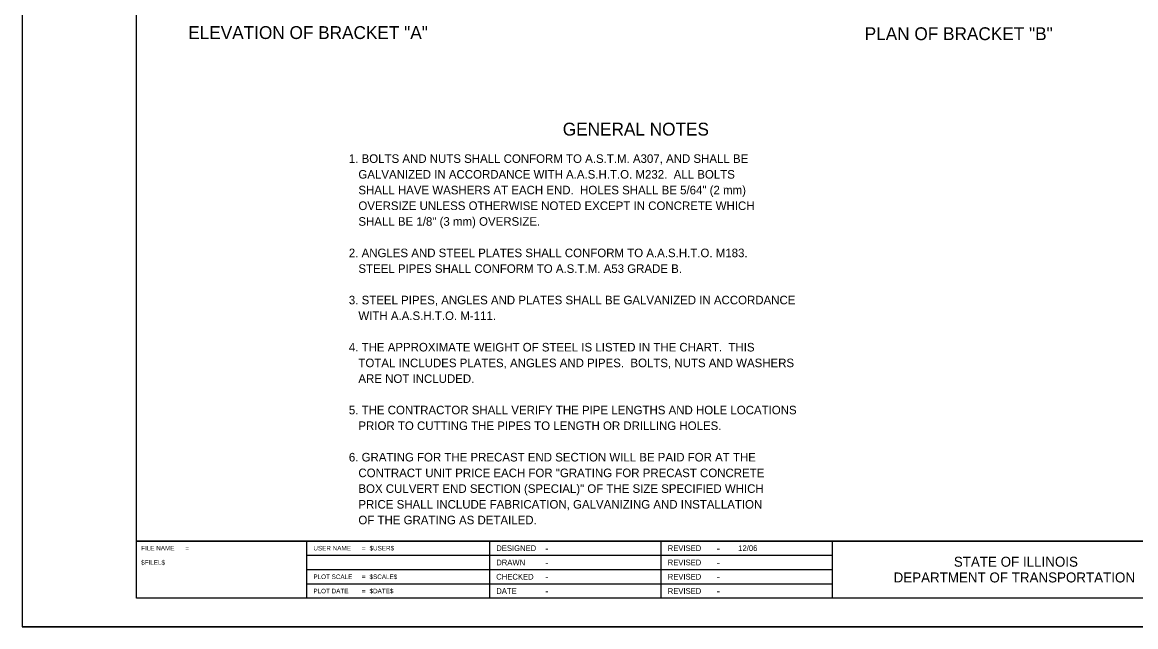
# Model space of a CAD drawing. Extents: x 99131 to 99811, y 99992 to 100432.
# Drawn here: x 99131.5 to 99521.2, y 99992 to 100203.5 of the extents above; entities that cross this region are included whole.
import ezdxf

# ---------------------------------------------------------------- set-up
doc = ezdxf.new("R2010")
doc.units = 0
for name, color, linetype in [('Design_PR_Roadway Notes', 7, 'Continuous'), ('Sheets_50 Reference Boundary', 7, 'Continuous'), ('Sheets_General Details', 7, 'Continuous'), ('Sheets_Printer Plotting Border', 7, 'Continuous')]:
    doc.layers.add(name, color=color, linetype=linetype)

msp = doc.modelspace()

# ---------------------------------------------------------------- linework, layer by layer
at = {"layer": 'Sheets_50 Reference Boundary'}
msp.add_lwpolyline([(99171.5, 100421.96), (99801.5, 100421.96), (99801.5, 100021.96), (99171.5, 100021.96)], close=True, dxfattribs=at)
at = {"layer": 'Sheets_General Details'}
for p, q in [((99131.5, 100431.96), (99131.5, 99991.96)), ((99171.5, 100021.96), (99801.5, 100021.96)), ((99230.98, 100021.96), (99230.98, 100001.96)), ((99294.98, 100021.96), (99294.98, 100001.96)), ((99354.98, 100021.96), (99354.98, 100001.96)), ((99414.98, 100021.96), (99414.98, 100001.96)), ((99230.98, 100016.96), (99414.98, 100016.96)), ((99230.98, 100011.96), (99414.98, 100011.96)), ((99230.98, 100006.96), (99414.98, 100006.96)), ((99811.5, 99991.96), (99131.5, 99991.96))]:
    msp.add_line(p, q, dxfattribs=at)
msp.add_lwpolyline([(99171.5, 100421.96), (99801.5, 100421.96), (99801.5, 100001.96), (99171.5, 100001.96)], close=True, dxfattribs=at)
at = {"layer": 'Sheets_Printer Plotting Border'}
msp.add_lwpolyline([(99131.5, 99991.96), (99811.5, 99991.96), (99811.5, 100431.96), (99131.5, 100431.96)], close=True, dxfattribs=at)

# ---------------------------------------------------------------- texts
at = {"layer": 'Design_PR_Roadway Notes'}
for s, height, p in [('ELEVATION OF BRACKET "A"', 4.5, (99189.58, 100197.68)), ('PLAN OF BRACKET "B"', 4.5, (99426.32, 100197.28)), ('GENERAL NOTES', 4.5, (99320.65, 100163.89)), ('1. BOLTS AND NUTS SHALL CONFORM TO A.S.T.M. A307, AND SHALL BE', 3, (99245.79, 100154.31)), ('   GALVANIZED IN ACCORDANCE WITH A.A.S.H.T.O. M232.  ALL BOLTS', 3, (99245.79, 100148.81)), ('   SHALL HAVE WASHERS AT EACH END.  HOLES SHALL BE 5/64" (2 mm)', 3, (99245.79, 100143.31)), ('   OVERSIZE UNLESS OTHERWISE NOTED EXCEPT IN CONCRETE WHICH', 3, (99245.79, 100137.81)), ('   SHALL BE 1/8" (3 mm) OVERSIZE.', 3, (99245.79, 100132.31)), ('2. ANGLES AND STEEL PLATES SHALL CONFORM TO A.A.S.H.T.O. M183.', 3, (99245.79, 100121.31)), ('   STEEL PIPES SHALL CONFORM TO A.S.T.M. A53 GRADE B.', 3, (99245.79, 100115.81)), ('3. STEEL PIPES, ANGLES AND PLATES SHALL BE GALVANIZED IN ACCORDANCE', 3, (99245.79, 100104.81)), ('   WITH A.A.S.H.T.O. M-111.', 3, (99245.79, 100099.31)), ('4. THE APPROXIMATE WEIGHT OF STEEL IS LISTED IN THE CHART.  THIS', 3, (99245.79, 100088.31)), ('   TOTAL INCLUDES PLATES, ANGLES AND PIPES.  BOLTS, NUTS AND WASHERS', 3, (99245.79, 100082.81)), ('   ARE NOT INCLUDED.', 3, (99245.79, 100077.31)), ('5. THE CONTRACTOR SHALL VERIFY THE PIPE LENGTHS AND HOLE LOCATIONS', 3, (99245.79, 100066.31)), ('   PRIOR TO CUTTING THE PIPES TO LENGTH OR DRILLING HOLES.', 3, (99245.79, 100060.81)), ('6. GRATING FOR THE PRECAST END SECTION WILL BE PAID FOR AT THE', 3, (99245.79, 100049.81)), ('   CONTRACT UNIT PRICE EACH FOR "GRATING FOR PRECAST CONCRETE', 3, (99245.79, 100044.31)), ('   BOX CULVERT END SECTION (SPECIAL)" OF THE SIZE SPECIFIED WHICH', 3, (99245.79, 100038.81)), ('   PRICE SHALL INCLUDE FABRICATION, GALVANIZING AND INSTALLATION', 3, (99245.79, 100033.31)), ('   OF THE GRATING AS DETAILED.', 3, (99245.79, 100027.81))]:
    msp.add_text(s, height=height, dxfattribs=at).set_placement(p)
at = {"layer": 'Sheets_General Details'}
for s, p in [('FILE NAME', (99173.1, 100018.66)), ('=', (99188.54, 100018.66)), ('USER NAME', (99233.38, 100018.66)), ('=', (99250.34, 100018.66)), ('$USER$', (99253.03, 100018.66)), ('$FILEL$', (99173.1, 100013.66)), ('PLOT SCALE', (99233.38, 100008.66)), ('=', (99250.34, 100008.66)), ('$SCALE$', (99253.03, 100008.66)), ('PLOT DATE', (99233.38, 100003.66)), ('=', (99250.34, 100003.66)), ('$DATE$', (99253.03, 100003.66))]:
    msp.add_text(s, height=1.6, rotation=360, dxfattribs=at).set_placement(p)
for s, height, p in [('DESIGNED', 2, (99297.38, 100018.46)), ('-', 2.8, (99314.46, 100018.06)), ('REVISED', 2, (99357.38, 100018.46)), ('-', 2.8, (99374.46, 100018.06)), ('12/06', 2, (99382.06, 100018.46)), ('DRAWN', 2, (99297.38, 100013.46)), ('REVISED', 2, (99357.38, 100013.46)), ('STATE OF ILLINOIS', 3.5, (99457.52, 100012.96)), ('-', 2.8, (99314.46, 100013.06)), ('-', 2.8, (99374.46, 100013.06)), ('DEPARTMENT OF TRANSPORTATION', 3.5, (99436.43, 100007.46)), ('CHECKED', 2, (99297.38, 100008.46)), ('-', 2.8, (99314.46, 100008.06)), ('REVISED', 2, (99357.38, 100008.46)), ('-', 2.8, (99374.46, 100008.06)), ('DATE', 2, (99297.38, 100003.46)), ('-', 2.8, (99314.46, 100003.06)), ('REVISED', 2, (99357.38, 100003.46)), ('-', 2.8, (99374.46, 100003.06))]:
    msp.add_text(s, height=height, dxfattribs=at).set_placement(p)

doc.saveas('drawing.dxf')
